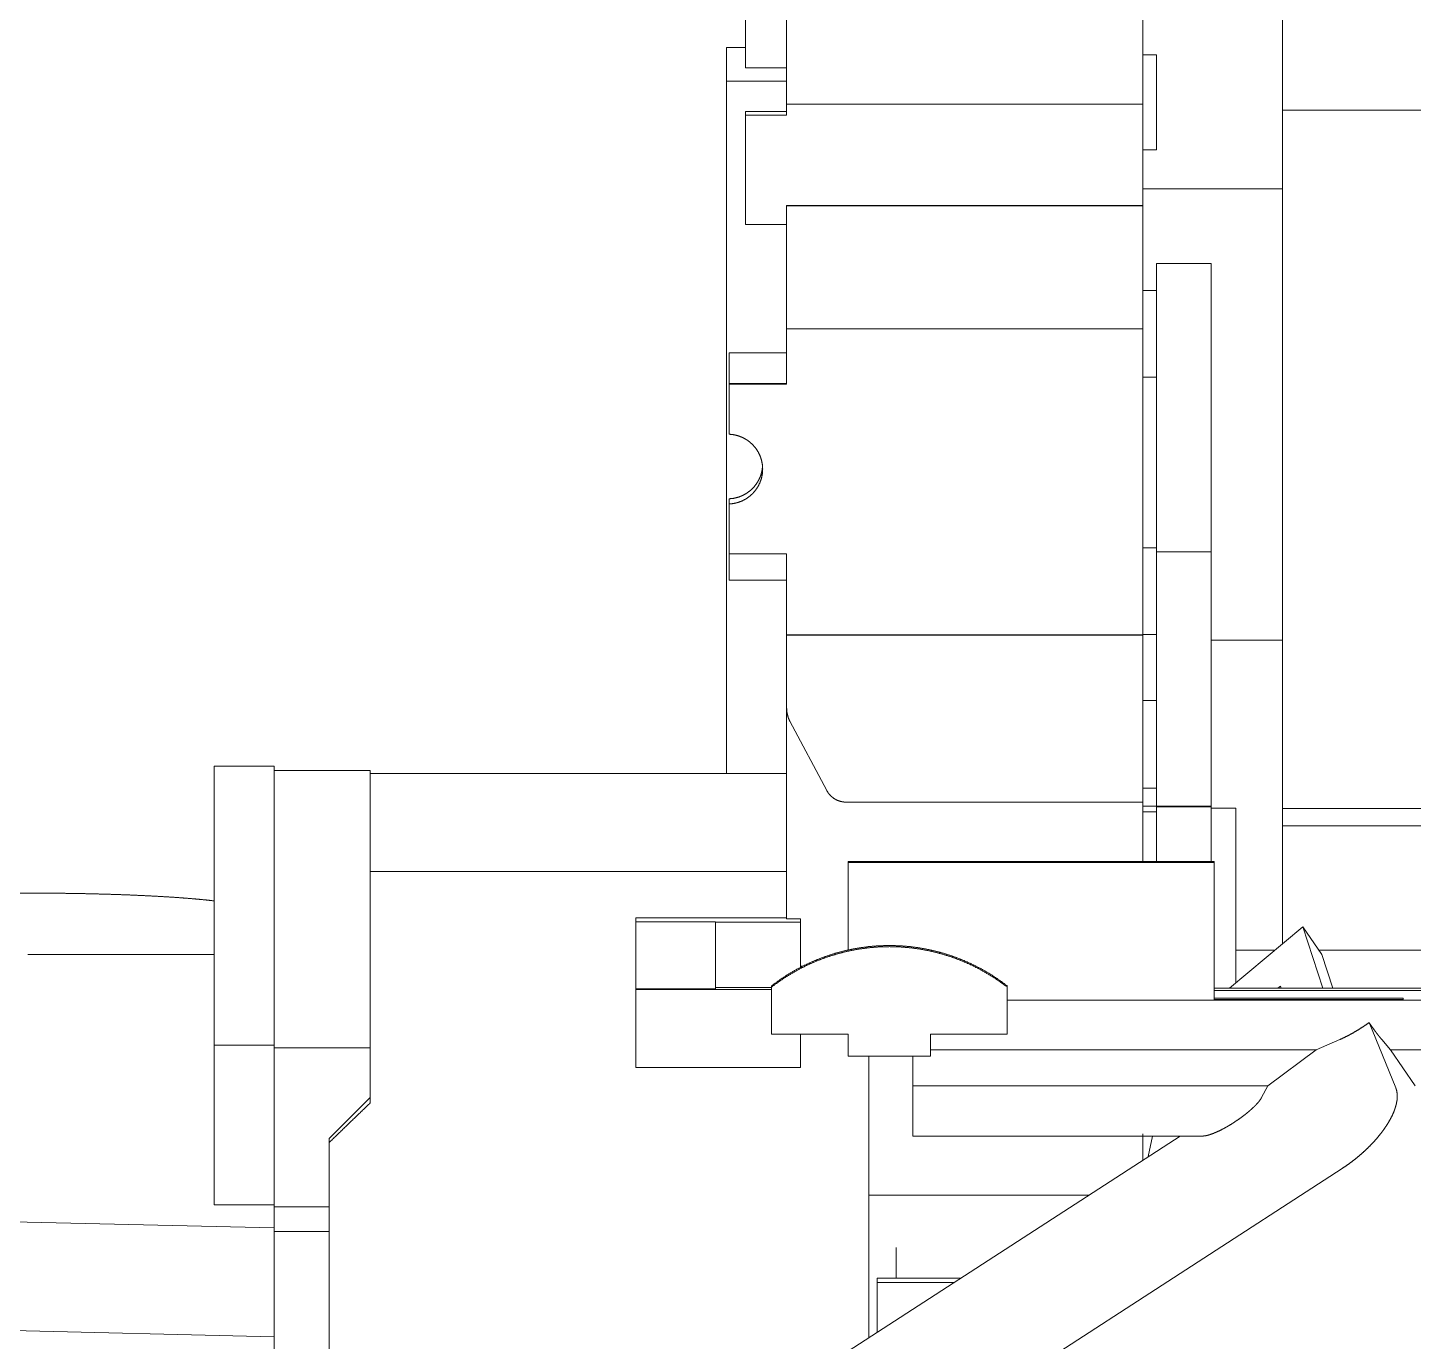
# Model space of a CAD drawing. Header units: millimetres. Extents: x 1659 to 7286, y 5003 to 7277.
# Drawn here: x 3109 to 3615, y 5636 to 6115 of the extents above; entities that cross this region are included whole.
import ezdxf

# ---------------------------------------------------------------- set-up
doc = ezdxf.new("R2010")
doc.units = ezdxf.units.MM
doc.layers.add('1', color=7, linetype='Continuous', true_color=0xffffff)

msp = doc.modelspace()

# ---------------------------------------------------------------- linework, layer by layer
at = {"layer": '1', "color": 80, "linetype": 'Continuous', "lineweight": 13}
for p, q in [((3567.07, 6253.75), (3567.07, 6056.24)), ((3386.07, 6182.71), (3386.07, 6087.2)), ((3516.07, 6182.71), (3516.07, 6087.2)), ((3371.07, 6100.46), (3371.07, 6127.02)), ((3364.07, 6095.55), (3364.07, 6107.89)), ((3364.07, 6107.89), (3371.07, 6107.89)), ((3521.07, 6105.19), (3516.07, 6105.19)), ((3386.07, 6100.46), (3371.07, 6100.46)), ((3364.07, 5842.91), (3364.07, 6095.55)), ((3364.07, 6095.55), (3386.07, 6095.55)), ((3371.07, 6083.21), (3371.07, 6084.48)), ((3386.07, 6084.45), (3371.07, 6084.48)), ((3516.07, 6087.2), (3386.07, 6087.2)), ((3386.07, 6087.2), (3386.07, 6083.21)), ((3516.07, 6050.25), (3516.07, 6087.2)), ((3567.09, 6084.98), (6127.04, 6084.98)), ((3386.07, 6083.21), (3371.07, 6083.21)), ((3371.07, 6083.21), (3371.07, 6043.26)), ((3516.07, 6070.54), (3521.07, 6070.54)), ((3567.07, 6056.24), (3516.07, 6056.24)), ((3567.07, 5891.49), (3567.07, 6056.24)), ((3386.07, 6050.12), (3386.07, 6050.25)), ((3516.07, 6050.25), (3386.07, 6050.25)), ((3386.07, 6050.12), (3516.07, 6050.12)), ((3386.07, 6005.18), (3386.07, 6050.12)), ((3516.07, 6050.12), (3516.07, 6050.25)), ((3516.07, 6005.18), (3516.07, 6050.12)), ((3386.07, 6043.26), (3371.07, 6043.26)), ((3521.07, 6029.05), (3541.07, 6029.05)), ((3521.07, 6029.05), (3521.07, 6020.06)), ((3541.07, 6029.05), (3541.07, 6020.06)), ((3521.07, 6019.14), (3516.07, 6019.14)), ((3521.07, 5923.78), (3521.07, 6010.18)), ((3541.07, 5923.78), (3541.07, 6010.18)), ((3386.07, 6005.18), (3516.07, 6005.18)), ((3386.07, 6005.18), (3386.07, 5984.95)), ((3516.07, 5893.49), (3516.07, 6005.18)), ((3386.07, 5996.35), (3365.07, 5996.35)), ((3365.07, 5985.2), (3365.07, 5984.95)), ((3386.07, 5985.2), (3365.07, 5985.2)), ((3365.07, 5984.95), (3386.07, 5984.95)), ((3365.07, 5984.95), (3365.07, 5966.7)), ((3516.07, 5987.49), (3521.07, 5987.49)), ((3365.07, 5943.12), (3365.07, 5941.23)), ((3365.07, 5941.23), (3365.07, 5922.98)), ((3386.07, 5922.98), (3365.07, 5922.98)), ((3386.07, 5922.98), (3386.07, 5893.49)), ((3521.07, 5925.27), (3516.07, 5925.27)), ((3521.07, 5918.33), (3521.07, 5923.78)), ((3541.07, 5923.78), (3521.07, 5923.78)), ((3541.07, 5918.33), (3541.07, 5923.78)), ((3365.07, 5913.43), (3386.07, 5913.43)), ((3386.07, 5893.49), (3386.07, 5893.34)), ((3386.07, 5893.49), (3516.07, 5893.49)), ((3386.07, 5866.6), (3386.07, 5893.34)), ((3386.07, 5893.34), (3516.07, 5893.34)), ((3516.07, 5893.62), (3521.07, 5893.62)), ((3516.07, 5893.49), (3516.07, 5893.34)), ((3516.07, 5832.42), (3516.07, 5893.34)), ((3521.07, 5830.87), (3521.07, 5886.8)), ((3567.07, 5891.49), (3541.07, 5891.49)), ((3541.07, 5830.87), (3541.07, 5886.8)), ((3567.07, 5780.7), (3567.07, 5891.49)), ((3386.07, 5866.6), (3386.07, 5789.84)), ((3521.07, 5869.52), (3516.07, 5869.52)), ((3387.24, 5861.91), (3400.7, 5836.63)), ((3199.07, 5845.52), (3177.07, 5845.52)), ((3177.07, 5845.52), (3177.07, 5743.64)), ((3199.07, 5743.64), (3199.07, 5845.52)), ((3199.07, 5843.9), (3234.07, 5843.9)), ((3234.07, 5742.69), (3234.07, 5843.9)), ((3234.07, 5842.9), (3386.07, 5842.9)), ((3516.07, 5837.52), (3521.07, 5837.52)), ((3407.07, 5832.42), (3516.07, 5832.42)), ((3407.07, 5832.42), (3407.07, 5832.42)), ((3516.07, 5810.75), (3516.07, 5832.42)), ((3516.07, 5830.87), (3521.07, 5830.87)), ((3521.07, 5830.72), (3521.07, 5830.87)), ((3521.07, 5830.87), (3541.07, 5830.87)), ((3541.07, 5830.72), (3541.07, 5830.87)), ((3516.07, 5828.86), (3521.07, 5828.86)), ((3521.07, 5810.74), (3521.07, 5830.72)), ((3521.07, 5830.72), (3541.07, 5830.72)), ((3541.07, 5810.74), (3541.07, 5830.72)), ((3550.07, 5830.21), (3541.07, 5830.21)), ((3550.07, 5830.21), (3550.07, 5766.52)), ((3567.08, 5830.08), (6098.04, 5830.08)), ((3567.11, 5823.8), (6098.06, 5823.8)), ((3408.57, 5810.74), (3542.07, 5810.74)), ((3408.57, 5810.74), (3408.57, 5810.33)), ((3542.07, 5810.74), (3542.07, 5810.33)), ((3386.07, 5807.03), (3234.07, 5807.03)), ((3408.57, 5778.44), (3408.57, 5810.33)), ((3408.57, 5810.33), (3542.07, 5810.33)), ((3542.07, 5810.33), (3542.07, 5760.39)), ((3386.07, 5790.21), (3331.07, 5790.21)), ((3331.07, 5788.68), (3331.07, 5790.21)), ((3360.07, 5788.68), (3331.07, 5788.68)), ((3331.07, 5788.68), (3331.07, 5764.24)), ((3360.07, 5788.55), (3360.07, 5788.68)), ((3360.07, 5788.55), (3391.07, 5788.55)), ((3360.07, 5764.78), (3360.07, 5788.55)), ((3391.07, 5789.84), (3386.07, 5789.84)), ((3391.07, 5789.84), (3391.07, 5788.55)), ((3391.07, 5788.55), (3391.07, 5772.07)), ((3547.66, 5764.51), (3574.46, 5786.87)), ((3574.46, 5786.87), (3581.81, 5764.51)), ((3574.46, 5786.87), (3581.4, 5776.8)), ((3109.07, 5776.79), (3177.07, 5776.79)), ((3564.27, 5778.36), (3550.07, 5778.36)), ((3641.07, 5778.36), (3580.33, 5778.36)), ((3581.4, 5776.8), (3585.44, 5764.51)), ((3391.98, 5772.53), (3391.07, 5772.53)), ((3380.57, 5765.32), (3380.57, 5764.9)), ((3466.57, 5764.9), (3466.57, 5765.32)), ((3566.28, 5765.27), (3565.37, 5764.51)), ((3566.53, 5764.51), (3566.28, 5765.27)), ((3331.07, 5764.24), (3360.07, 5764.24)), ((3331.07, 5764.24), (3331.07, 5763.96)), ((3331.07, 5763.96), (3380.57, 5763.96)), ((3331.07, 5735.52), (3331.07, 5763.96)), ((3360.07, 5764.78), (3360.07, 5764.24)), ((3380.57, 5764.78), (3360.07, 5764.78)), ((3380.57, 5764.9), (3380.57, 5747.69)), ((3466.57, 5747.69), (3466.57, 5764.9)), ((6266.07, 5760.16), (3466.6, 5760.16)), ((3611.07, 5760.81), (3542.07, 5760.81)), ((3611.07, 5760.39), (3542.07, 5760.39)), ((6106.04, 5764.51), (3542.11, 5764.51)), ((6106.04, 5763.69), (3542.11, 5763.69)), ((3611.07, 5760.81), (3611.07, 5760.39)), ((3611.07, 5760.16), (3611.07, 5760.39)), ((3608.4, 5728.06), (3598.64, 5751.9)), ((3380.57, 5747.69), (3408.57, 5747.69)), ((3391.07, 5735.52), (3391.07, 5747.69)), ((3408.57, 5747.69), (3408.57, 5739.7)), ((3438.57, 5739.7), (3438.57, 5747.69)), ((3438.57, 5747.69), (3466.57, 5747.69)), ((3579.35, 5741.94), (3587.93, 5745.7)), ((3603.3, 5745.7), (3606.45, 5741.94)), ((3199.07, 5743.64), (3177.07, 5743.64)), ((3177.07, 5685.37), (3177.07, 5743.64)), ((3199.07, 5743.64), (3199.07, 5685.37)), ((3234.07, 5742.69), (3199.07, 5742.69)), ((3234.07, 5742.69), (3234.07, 5724.56)), ((3438.57, 5741.94), (3579.35, 5741.94)), ((3561.68, 5728.84), (3579.35, 5741.94)), ((3606.45, 5741.94), (3615.49, 5728.84)), ((3606.45, 5741.94), (6266.07, 5741.94)), ((3391.07, 5735.52), (3331.07, 5735.52)), ((3408.57, 5739.7), (3438.57, 5739.7)), ((3432.07, 5728.84), (3432.07, 5739.7)), ((3432.07, 5724.57), (3432.07, 5728.84)), ((3432.07, 5728.84), (3561.68, 5728.84)), ((3559.44, 5724.57), (3561.68, 5728.84)), ((3219.07, 5709.65), (3234.07, 5724.56)), ((3234.07, 5722.57), (3234.07, 5724.56)), ((3219.07, 5709.65), (3219.07, 5684.66)), ((3529.67, 5710.5), (3408.49, 5632)), ((3432.07, 5710.5), (3537.95, 5710.5)), ((3519.6, 5710.5), (3518.06, 5702.99)), ((3464.54, 5618.16), (3588.87, 5698.71)), ((3199.07, 5685.37), (3177.07, 5685.37)), ((3199.07, 5677.02), (3199.07, 5685.37)), ((3199.07, 5684.66), (3219.07, 5684.66)), ((3219.07, 5684.66), (3219.07, 5675.63)), ((3496.4, 5688.95), (3416.07, 5688.95)), ((3199.07, 5677.02), (3041, 5680.67)), ((3199.07, 5675.63), (3199.07, 5677.02)), ((3199.07, 5675.5), (3199.07, 5675.63)), ((3219.07, 5675.63), (3199.07, 5675.63)), ((3199.07, 5637.26), (3199.07, 5675.5)), ((3219.07, 5675.63), (3219.07, 5563.25)), ((3426.07, 5658.63), (3426.07, 5669.85)), ((3449.64, 5658.63), (3419.07, 5658.63)), ((3419.07, 5657.01), (3419.07, 5658.63)), ((3419.07, 5657.01), (3419.07, 5638.85)), ((3447.12, 5657.01), (3419.07, 5657.01)), ((3045.96, 5640.79), (3199.07, 5637.26)), ((3199.07, 5598.8), (3199.07, 5637.26))]:
    msp.add_line(p, q, dxfattribs=at)
for points, knots in [([(3521.07, 6087.87), (3521.07, 6089.81), (3521.07, 6093.59), (3521.07, 6097.08), (3521.07, 6098.67), (3521.07, 6101.41), (3521.07, 6102.54), (3521.07, 6104.22), (3521.07, 6104.76), (3521.07, 6105.19)], [0, 0, 0.111938, 0.330279, 0.532012, 0.623487, 0.781812, 0.846715, 0.943878, 0.974917, 1, 1]), ([(3521.07, 6070.54), (3521.07, 6070.98), (3521.07, 6072.26), (3521.07, 6073.2), (3521.07, 6075.62), (3521.07, 6078.65), (3521.07, 6082.14), (3521.07, 6085.93), (3521.07, 6087.87)], [0, 0, 0.025083, 0.099034, 0.153285, 0.292903, 0.467949, 0.669721, 0.888024, 1, 1]), ([(3521.07, 6010.18), (3521.07, 6012.05), (3521.07, 6015.27), (3521.07, 6017.72), (3521.07, 6019.34), (3521.07, 6020.06)], [0, 0, 0.188838, 0.514521, 0.762915, 0.926392, 1, 1]), ([(3541.07, 6010.18), (3541.07, 6012.05), (3541.07, 6015.27), (3541.07, 6017.72), (3541.07, 6019.34), (3541.07, 6020.06)], [0, 0, 0.188838, 0.514521, 0.762915, 0.926392, 1, 1]), ([(3365.07, 5985.2), (3365.07, 5986.84), (3365.07, 5989.92), (3365.07, 5992.58), (3365.07, 5994.62), (3365.07, 5995.91), (3365.07, 5996.35)], [0, 0, 0.146722, 0.423376, 0.661762, 0.84515, 0.960546, 1, 1]), ([(3365.07, 5966.7), (3366.69, 5966.53), (3368.27, 5966.16), (3369.8, 5965.59), (3371.23, 5964.83), (3372.56, 5963.9), (3373.76, 5962.8), (3374.81, 5961.56), (3375.7, 5960.19), (3376.4, 5958.73), (3376.91, 5957.18), (3377.22, 5955.59), (3377.32, 5953.97), (3377.22, 5952.34), (3376.91, 5950.75), (3376.4, 5949.21), (3375.7, 5947.74), (3374.81, 5946.38), (3373.76, 5945.13), (3372.56, 5944.04), (3371.23, 5943.1), (3369.8, 5942.34), (3368.27, 5941.77), (3366.69, 5941.4), (3365.07, 5941.23)], [0, 0, 0.041676, 0.083353, 0.125031, 0.1667, 0.20837, 0.250041, 0.291701, 0.333362, 0.375018, 0.416687, 0.458338, 0.500006, 0.541657, 0.583308, 0.624976, 0.666633, 0.708293, 0.749953, 0.791637, 0.833306, 0.874967, 0.916645, 0.958323, 1, 1]), ([(3365.07, 5943.12), (3366.75, 5943.3), (3368.39, 5943.7), (3369.97, 5944.31), (3371.45, 5945.12), (3372.8, 5946.12), (3374.02, 5947.3), (3375.07, 5948.62), (3375.93, 5950.06), (3376.6, 5951.61), (3377.05, 5953.24), (3377.29, 5954.91)], [0, 0, 0.090977, 0.181939, 0.2729, 0.363817, 0.454772, 0.545674, 0.636549, 0.727452, 0.818295, 0.909156, 1, 1]), ([(3365.07, 5913.43), (3365.07, 5913.54), (3365.07, 5914.41), (3365.07, 5915.16), (3365.07, 5917.22), (3365.07, 5919.89), (3365.07, 5922.98)], [0, 0, 0.011565, 0.103186, 0.181579, 0.396537, 0.67597, 1, 1]), ([(3521.07, 5886.8), (3521.07, 5891.75), (3521.07, 5896.61), (3521.07, 5901.25), (3521.07, 5905.53), (3521.07, 5907.5), (3521.07, 5911.04), (3521.07, 5913.97), (3521.07, 5916.19), (3521.07, 5917.02), (3521.07, 5918.09), (3521.07, 5918.33)], [0, 0, 0.157075, 0.311235, 0.45824, 0.594126, 0.656708, 0.769055, 0.861785, 0.932361, 0.958712, 0.992657, 1, 1]), ([(3541.07, 5886.8), (3541.07, 5891.75), (3541.07, 5896.61), (3541.07, 5901.25), (3541.07, 5905.53), (3541.07, 5909.35), (3541.07, 5912.59), (3541.07, 5915.17), (3541.07, 5917.02), (3541.07, 5918.09), (3541.07, 5918.33)], [0, 0, 0.157075, 0.311235, 0.45824, 0.594126, 0.715158, 0.818043, 0.899969, 0.958712, 0.992657, 1, 1]), ([(3386.07, 5866.6), (3386.21, 5864.98), (3386.6, 5863.4), (3387.24, 5861.91)], [0, 0, 0.333284, 0.666694, 1, 1]), ([(3400.7, 5836.63), (3401.42, 5835.52), (3402.31, 5834.54), (3403.35, 5833.72), (3404.51, 5833.08), (3405.77, 5832.64), (3407.07, 5832.42)], [0, 0, 0.166591, 0.333193, 0.499866, 0.666538, 0.833279, 1, 1]), ([(3177.07, 5796.36), (3174.68, 5796.63), (3172.12, 5796.88), (3169.41, 5797.12), (3166.54, 5797.36), (3163.52, 5797.58), (3160.37, 5797.79), (3157.09, 5797.98), (3153.69, 5798.16), (3150.18, 5798.33), (3146.56, 5798.49), (3142.85, 5798.63), (3139.06, 5798.75), (3135.19, 5798.86), (3131.25, 5798.96), (3127.26, 5799.04), (3123.22, 5799.1), (3119.14, 5799.15), (3115.04, 5799.18), (3110.93, 5799.2), (3106.81, 5799.2), (3102.69, 5799.18), (3098.6, 5799.14), (3094.52, 5799.1), (3090.49, 5799.03), (3086.5, 5798.95), (3082.57, 5798.85), (3078.71, 5798.74), (3074.92, 5798.61), (3071.22, 5798.47), (3067.61, 5798.32), (3064.11, 5798.15), (3060.72, 5797.96), (3057.45, 5797.76), (3054.32, 5797.56), (3051.32, 5797.33), (3048.46, 5797.1), (3045.76, 5796.86), (3043.22, 5796.6), (3040.84, 5796.34), (3038.64, 5796.07), (3036.61, 5795.78)], [0, 0, 0.017112, 0.035383, 0.054771, 0.07523, 0.096707, 0.119152, 0.142508, 0.166715, 0.191716, 0.217448, 0.243844, 0.270841, 0.298373, 0.32637, 0.354759, 0.383472, 0.412438, 0.441582, 0.470833, 0.500115, 0.529359, 0.558488, 0.587431, 0.616114, 0.644468, 0.67242, 0.699903, 0.726844, 0.753178, 0.778839, 0.803763, 0.827887, 0.851154, 0.873505, 0.894882, 0.915236, 0.934515, 0.952672, 0.969665, 0.985455, 1, 1]), ([(3466.57, 5765.32), (3463.46, 5767.6), (3460.23, 5769.71), (3456.89, 5771.63), (3453.45, 5773.37), (3449.92, 5774.92), (3446.31, 5776.27), (3442.62, 5777.42), (3438.88, 5778.37), (3435.1, 5779.11), (3431.27, 5779.64), (3427.43, 5779.96), (3423.57, 5780.06), (3419.72, 5779.96), (3415.87, 5779.64), (3412.05, 5779.11), (3408.26, 5778.37), (3404.52, 5777.42), (3400.84, 5776.27), (3397.23, 5774.92), (3393.7, 5773.37), (3390.25, 5771.63), (3386.91, 5769.71), (3383.68, 5767.6), (3380.57, 5765.32)], [0, 0, 0.041654, 0.083311, 0.124971, 0.166635, 0.2083, 0.249967, 0.291634, 0.333306, 0.374978, 0.416651, 0.458327, 0.5, 0.541674, 0.583349, 0.625022, 0.666694, 0.708363, 0.750033, 0.7917, 0.833362, 0.875029, 0.916689, 0.958346, 1, 1]), ([(3466.57, 5764.9), (3463.46, 5767.18), (3460.23, 5769.29), (3456.89, 5771.21), (3453.45, 5772.96), (3449.92, 5774.5), (3446.31, 5775.85), (3442.62, 5777), (3438.88, 5777.95), (3435.1, 5778.69), (3431.27, 5779.22), (3427.43, 5779.54), (3423.57, 5779.64), (3419.72, 5779.54), (3415.87, 5779.22), (3412.05, 5778.69), (3408.26, 5777.95), (3404.52, 5777), (3400.84, 5775.85), (3397.23, 5774.5), (3393.7, 5772.96), (3390.25, 5771.21), (3386.91, 5769.29), (3383.68, 5767.18), (3380.57, 5764.9)], [0, 0, 0.041654, 0.083311, 0.124971, 0.166635, 0.2083, 0.249967, 0.291634, 0.333306, 0.374978, 0.416651, 0.458327, 0.5, 0.541674, 0.583349, 0.625022, 0.666694, 0.708363, 0.750033, 0.7917, 0.833362, 0.875029, 0.916689, 0.958346, 1, 1]), ([(3587.93, 5745.7), (3589.65, 5746.5), (3591.45, 5747.42), (3593.27, 5748.43), (3595.11, 5749.54), (3596.91, 5750.7), (3598.64, 5751.9)], [0, 0, 0.153346, 0.315817, 0.484698, 0.657005, 0.829769, 1, 1]), ([(3598.64, 5751.9), (3599.49, 5750.7), (3600.33, 5749.54), (3601.14, 5748.43), (3601.92, 5747.42), (3602.64, 5746.5), (3603.3, 5745.7)], [0, 0, 0.18973, 0.374558, 0.551055, 0.716148, 0.866699, 1, 1]), ([(3416.07, 5636.91), (3416.07, 5650.6), (3416.07, 5664.15), (3416.07, 5677.51), (3416.07, 5690.64), (3416.07, 5703.47), (3416.07, 5715.95), (3416.07, 5728.05), (3416.07, 5739.7)], [0, 0, 0.133133, 0.26498, 0.394998, 0.522681, 0.647513, 0.768999, 0.886649, 1, 1]), ([(3588.87, 5698.71), (3590.68, 5699.92), (3592.45, 5701.21), (3594.17, 5702.57), (3595.85, 5703.98), (3597.46, 5705.45), (3599, 5706.95), (3600.46, 5708.49), (3601.82, 5710.05), (3603.09, 5711.62), (3604.24, 5713.2), (3605.29, 5714.77), (3606.21, 5716.32), (3607.01, 5717.85), (3607.67, 5719.34), (3608.2, 5720.78), (3608.59, 5722.18), (3608.84, 5723.51), (3608.94, 5724.77), (3608.91, 5725.96), (3608.72, 5727.06), (3608.4, 5728.06)], [0, 0, 0.05833, 0.117112, 0.176079, 0.234932, 0.293398, 0.35118, 0.408019, 0.463641, 0.517811, 0.570272, 0.620832, 0.669285, 0.715488, 0.759295, 0.800649, 0.839493, 0.875865, 0.909858, 0.941671, 0.971573, 1, 1]), ([(3234.07, 5722.57), (3229.12, 5717.81), (3224.12, 5712.99), (3219.07, 5708.1)], [0, 0, 0.329537, 0.662937, 1, 1]), ([(3432.07, 5715.64), (3432.07, 5718.4), (3432.07, 5721.13), (3432.07, 5723.55), (3432.07, 5724.57)], [0, 0, 0.309116, 0.613864, 0.885137, 1, 1]), ([(3549.6, 5715.64), (3551, 5716.6), (3552.34, 5717.57), (3553.61, 5718.54), (3554.8, 5719.51), (3555.89, 5720.46), (3556.87, 5721.39), (3557.72, 5722.27), (3558.44, 5723.1), (3559.01, 5723.87), (3559.44, 5724.57)], [0, 0, 0.126523, 0.250371, 0.370211, 0.484725, 0.592663, 0.692968, 0.784549, 0.866642, 0.938612, 1, 1]), ([(3432.07, 5710.5), (3432.07, 5710.63), (3432.07, 5711.57), (3432.07, 5713.32), (3432.07, 5715.64)], [0, 0, 0.023555, 0.206719, 0.547947, 1, 1]), ([(3537.95, 5710.5), (3538.69, 5710.56), (3539.58, 5710.74), (3540.59, 5711.03), (3541.71, 5711.43), (3542.92, 5711.94), (3544.21, 5712.53), (3545.54, 5713.22), (3546.9, 5713.97), (3548.26, 5714.78), (3549.6, 5715.64)], [0, 0, 0.057856, 0.128008, 0.209921, 0.302657, 0.404894, 0.515124, 0.631625, 0.752562, 0.876014, 1, 1])]:
    msp.add_open_spline(points, degree=1, knots=knots, dxfattribs=at)
msp.add_open_spline([(3516.07, 5701.7), (3516.07, 5711.33)], degree=1, dxfattribs=at)

doc.saveas('drawing.dxf')
